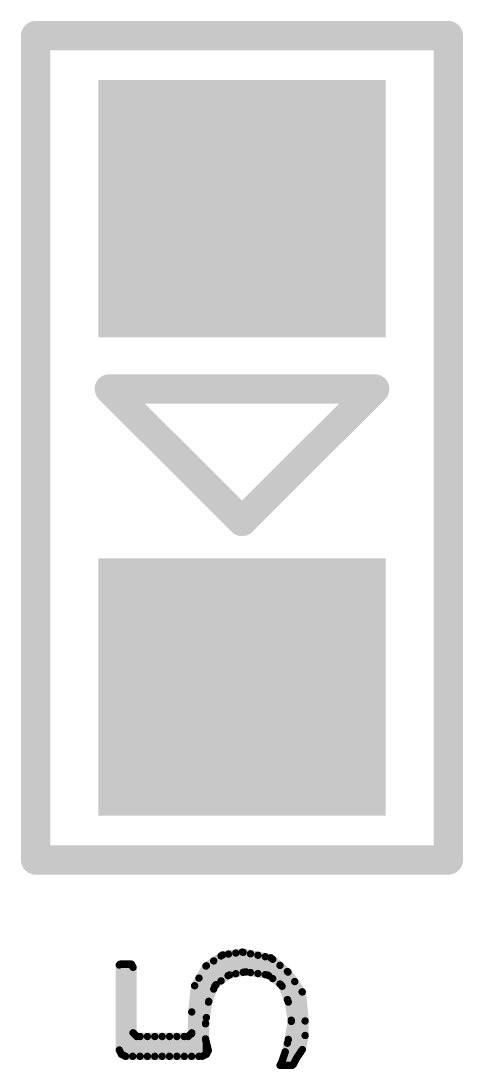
# Model space of a CAD drawing. Extents: x 17.3 to 58.6, y 21.7 to 91.7.
# Drawn here: x 46.199 to 47.723, y 50.164 to 53.781 of the extents above; entities that cross this region are included whole.
import ezdxf

# ---------------------------------------------------------------- set-up
doc = ezdxf.new("R2010")
doc.units = 0
doc.header["$MEASUREMENT"] = 0
doc.layers.get('0').update_dxf_attribs({"linetype": 'CONTINUOUS'})
doc.layers.add('SILKTOP_PHO', color=251, linetype='CONTINUOUS', true_color=0x636466)

# ---------------------------------------------------------------- blocks, each defined once
blk = doc.blocks.new('ROUND_191')
at = {"const_width": 0.0127}
blk.add_lwpolyline([(-0.00635, 0, 1), (0.00635, 0, 1)], format="xyb", close=True, dxfattribs=at)
blk = doc.blocks.new('ROUND_16')
at = {"const_width": 0.0508}
blk.add_lwpolyline([(-0.0254, 0, 1), (0.0254, 0, 1)], format="xyb", close=True, dxfattribs=at)
blk = doc.blocks.new('RECTANGLE_51')
blk.add_solid([(0.4953, 0.4445), (0.4953, -0.4445), (-0.4953, 0.4445), (-0.4953, -0.4445)])

msp = doc.modelspace()

# ---------------------------------------------------------------- linework, layer by layer
at = {"layer": 'SILKTOP_PHO', "color": 251, "true_color": 0x636466}
for points, const_width in [([(46.249336, 50.885598), (46.249336, 53.730398)], 0.1016), ([(46.249336, 53.730398), (47.671736, 53.730398)], 0.1016), ([(47.671736, 53.730398), (47.671736, 50.885598)], 0.1016), ([(47.417736, 52.511198), (46.503336, 52.511198)], 0.1016), ([(46.503336, 52.511198), (46.960536, 52.053998)], 0.1016), ([(46.960536, 52.053998), (47.417736, 52.511198)], 0.1016), ([(47.671736, 50.885598), (46.249336, 50.885598)], 0.1016), ([(46.893734, 50.557684), (46.836076, 50.51933)], 0.0254), ([(46.961552, 50.56759), (46.893734, 50.557684)], 0.0254), ([(46.9138, 50.487072), (46.9138, 50.560732)], 0.0254), ([(46.9392, 50.492914), (46.9392, 50.564288)], 0.0254), ([(47.060358, 50.547778), (46.961552, 50.56759)], 0.0254), ([(46.9646, 50.497994), (46.9646, 50.566828)], 0.0254), ([(46.99, 50.496978), (46.99, 50.561748)], 0.0254), ([(47.0154, 50.493422), (47.0154, 50.556668)], 0.0254), ([(46.54042, 50.525934), (46.537372, 50.52314)], 0.0254), ([(46.537372, 50.52314), (46.537372, 50.229516)], 0.0254), ([(46.579282, 50.525934), (46.54042, 50.525934)], 0.0254), ([(46.5582, 50.20818), (46.5582, 50.525934)], 0.0254), ([(46.58487, 50.515012), (46.579282, 50.525934)], 0.0254), ([(46.8376, 50.34153), (46.8376, 50.520346)], 0.0254), ([(46.863, 50.440082), (46.863, 50.537364)], 0.0254), ([(46.8884, 50.468276), (46.8884, 50.554382)], 0.0254), ([(47.0408, 50.489612), (47.0408, 50.551588)], 0.0254), ([(47.119032, 50.498756), (47.060358, 50.547778)], 0.0254), ([(47.0662, 50.476404), (47.0662, 50.542952)], 0.0254), ([(47.0916, 50.457354), (47.0916, 50.521616)], 0.0254), ([(46.5836, 50.207926), (46.5836, 50.517298)], 0.0254), ([(46.58487, 50.288952), (46.58487, 50.515012)], 0.0254), ([(46.836076, 50.51933), (46.797214, 50.451512)], 0.0254), ([(46.870874, 50.455068), (46.91253, 50.48631)], 0.0254), ([(46.91253, 50.48631), (46.917864, 50.488596)], 0.0254), ([(46.917864, 50.488596), (46.969934, 50.49901)], 0.0254), ([(46.969934, 50.49901), (46.973998, 50.499264)], 0.0254), ([(46.973998, 50.499264), (47.046896, 50.48885)], 0.0254), ([(47.046896, 50.48885), (47.052738, 50.48631)], 0.0254), ([(47.052738, 50.48631), (47.094394, 50.455068)], 0.0254), ([(47.117, 50.40376), (47.117, 50.500534)], 0.0254), ([(47.168308, 50.429922), (47.119032, 50.498756)], 0.0254), ([(46.797214, 50.451512), (46.787308, 50.361088)], 0.0254), ([(46.8122, 50.207926), (46.8122, 50.477674)], 0.0254), ([(46.845982, 50.397664), (46.86681, 50.449734)], 0.0254), ([(46.86681, 50.449734), (46.870874, 50.455068)], 0.0254), ([(47.094394, 50.455068), (47.098712, 50.449734)], 0.0254), ([(47.098712, 50.449734), (47.11954, 50.397664)], 0.0254), ([(47.1424, 50.18913), (47.1424, 50.46599)], 0.0254), ([(47.1678, 50.230278), (47.1678, 50.43043)], 0.0254), ([(47.178214, 50.329846), (47.168308, 50.429922)], 0.0254), ([(46.834806, 50.321972), (46.84522, 50.39487)], 0.0254), ([(46.84522, 50.39487), (46.845982, 50.397664)], 0.0254), ([(47.11954, 50.397664), (47.120048, 50.395124)], 0.0254), ([(47.120048, 50.395124), (47.130462, 50.33264)], 0.0254), ([(46.787308, 50.361088), (46.787308, 50.288952)], 0.0254), ([(46.834806, 50.320194), (46.834806, 50.321972)], 0.0254), ([(46.834806, 50.268124), (46.834806, 50.320194)], 0.0254), ([(47.130462, 50.328322), (47.120048, 50.266092)], 0.0254), ([(47.130462, 50.33264), (47.130462, 50.328322)], 0.0254), ([(47.178214, 50.279808), (47.178214, 50.329846)], 0.0254), ([(46.59757, 50.276252), (46.58487, 50.288952)], 0.0254), ([(46.774608, 50.276252), (46.59757, 50.276252)], 0.0254), ([(46.609, 50.207926), (46.609, 50.276252)], 0.0254), ([(46.6344, 50.207926), (46.6344, 50.276252)], 0.0254), ([(46.6598, 50.207926), (46.6598, 50.276252)], 0.0254), ([(46.6852, 50.207926), (46.6852, 50.276252)], 0.0254), ([(46.7106, 50.207926), (46.7106, 50.276252)], 0.0254), ([(46.736, 50.207926), (46.736, 50.276252)], 0.0254), ([(46.7614, 50.207926), (46.7614, 50.276252)], 0.0254), ([(46.787308, 50.288952), (46.774608, 50.276252)], 0.0254), ([(46.7868, 50.207926), (46.7868, 50.28565)], 0.0254), ([(46.83506, 50.265076), (46.834806, 50.268124)], 0.0254), ([(47.168562, 50.231294), (47.178214, 50.279808)], 0.0254), ([(46.844458, 50.227992), (46.83506, 50.265076)], 0.0254), ([(46.8376, 50.214784), (46.8376, 50.254916)], 0.0254), ([(47.120048, 50.265076), (47.109634, 50.22342)], 0.0254), ([(47.117, 50.176684), (47.117, 50.253138)], 0.0254), ([(47.120048, 50.266092), (47.120048, 50.265076)], 0.0254), ([(47.149004, 50.202338), (47.168562, 50.231294)], 0.0254), ([(46.537372, 50.229516), (46.544484, 50.215038)], 0.0254), ([(46.544484, 50.215038), (46.558962, 50.207926)], 0.0254), ([(46.558962, 50.207926), (46.82363, 50.207926)], 0.0254), ([(46.82363, 50.207926), (46.837854, 50.215038)], 0.0254), ([(46.837854, 50.215038), (46.844458, 50.227992)], 0.0254), ([(47.10938, 50.222404), (47.098966, 50.191162)], 0.0254), ([(47.109634, 50.22342), (47.10938, 50.222404)], 0.0254), ([(47.138844, 50.182018), (47.148242, 50.200814)], 0.0254), ([(47.148242, 50.200814), (47.149004, 50.202338)], 0.0254), ([(47.098204, 50.189384), (47.091854, 50.176938)], 0.0254), ([(47.091854, 50.176938), (47.092108, 50.176684)], 0.0254), ([(47.092108, 50.176684), (47.13351, 50.176684)], 0.0254), ([(47.098966, 50.191162), (47.098204, 50.189384)], 0.0254), ([(47.13351, 50.176684), (47.138844, 50.182018)], 0.0254)]:
    msp.add_lwpolyline(points, dxfattribs=dict(at, const_width=const_width))

# ---------------------------------------------------------------- block references
for p in [(46.960536, 53.133498), (46.960536, 51.482498)]:
    msp.add_blockref('RECTANGLE_51', p)
for name, p in [('ROUND_16', (46.249336, 53.730398)), ('ROUND_16', (47.671736, 53.730398)), ('ROUND_16', (47.671736, 53.730398)), ('ROUND_16', (46.503336, 52.511198)), ('ROUND_16', (47.417736, 52.511198)), ('ROUND_16', (47.417736, 52.511198)), ('ROUND_16', (46.960536, 52.053998)), ('ROUND_16', (46.249336, 50.885598)), ('ROUND_16', (47.671736, 50.885598)), ('ROUND_191', (46.893734, 50.557684)), ('ROUND_191', (46.9138, 50.560732)), ('ROUND_191', (46.9392, 50.564288)), ('ROUND_191', (46.961552, 50.56759)), ('ROUND_191', (46.9646, 50.566828)), ('ROUND_191', (46.99, 50.561748)), ('ROUND_191', (47.0154, 50.556668)), ('ROUND_191', (46.537372, 50.52314)), ('ROUND_191', (46.54042, 50.525934)), ('ROUND_191', (46.5582, 50.525934)), ('ROUND_191', (46.579282, 50.525934)), ('ROUND_191', (46.8376, 50.520346)), ('ROUND_191', (46.863, 50.537364)), ('ROUND_191', (46.8884, 50.554382)), ('ROUND_191', (47.0408, 50.551588)), ('ROUND_191', (47.060358, 50.547778)), ('ROUND_191', (47.0662, 50.542952)), ('ROUND_191', (47.0916, 50.521616)), ('ROUND_191', (46.5836, 50.517298)), ('ROUND_191', (46.58487, 50.515012)), ('ROUND_191', (46.836076, 50.51933)), ('ROUND_191', (46.91253, 50.48631)), ('ROUND_191', (46.9138, 50.487072)), ('ROUND_191', (46.917864, 50.488596)), ('ROUND_191', (46.9392, 50.492914)), ('ROUND_191', (46.9646, 50.497994)), ('ROUND_191', (46.969934, 50.49901)), ('ROUND_191', (46.973998, 50.499264)), ('ROUND_191', (46.99, 50.496978)), ('ROUND_191', (47.0154, 50.493422)), ('ROUND_191', (47.0408, 50.489612)), ('ROUND_191', (47.046896, 50.48885)), ('ROUND_191', (47.052738, 50.48631)), ('ROUND_191', (47.117, 50.500534)), ('ROUND_191', (47.119032, 50.498756)), ('ROUND_191', (46.797214, 50.451512)), ('ROUND_191', (46.8122, 50.477674)), ('ROUND_191', (46.86681, 50.449734)), ('ROUND_191', (46.870874, 50.455068)), ('ROUND_191', (46.8884, 50.468276)), ('ROUND_191', (47.0662, 50.476404)), ('ROUND_191', (47.0916, 50.457354)), ('ROUND_191', (47.094394, 50.455068)), ('ROUND_191', (47.098712, 50.449734)), ('ROUND_191', (47.1424, 50.46599)), ('ROUND_191', (46.863, 50.440082)), ('ROUND_191', (47.1678, 50.43043)), ('ROUND_191', (47.168308, 50.429922)), ('ROUND_191', (46.84522, 50.39487)), ('ROUND_191', (46.845982, 50.397664)), ('ROUND_191', (47.117, 50.40376)), ('ROUND_191', (47.11954, 50.397664)), ('ROUND_191', (47.120048, 50.395124)), ('ROUND_191', (46.787308, 50.361088)), ('ROUND_191', (46.8376, 50.34153)), ('ROUND_191', (46.834806, 50.321972)), ('ROUND_191', (46.834806, 50.320194)), ('ROUND_191', (47.130462, 50.33264)), ('ROUND_191', (47.130462, 50.328322)), ('ROUND_191', (47.178214, 50.329846)), ('ROUND_191', (47.178214, 50.329846)), ('ROUND_191', (46.58487, 50.288952)), ('ROUND_191', (46.59757, 50.276252)), ('ROUND_191', (46.609, 50.276252)), ('ROUND_191', (46.6344, 50.276252)), ('ROUND_191', (46.6598, 50.276252)), ('ROUND_191', (46.6852, 50.276252)), ('ROUND_191', (46.7106, 50.276252)), ('ROUND_191', (46.736, 50.276252)), ('ROUND_191', (46.7614, 50.276252)), ('ROUND_191', (46.774608, 50.276252)), ('ROUND_191', (46.7868, 50.28565)), ('ROUND_191', (46.787308, 50.288952)), ('ROUND_191', (46.834806, 50.268124)), ('ROUND_191', (47.178214, 50.279808)), ('ROUND_191', (46.83506, 50.265076)), ('ROUND_191', (46.8376, 50.254916)), ('ROUND_191', (47.117, 50.253138)), ('ROUND_191', (47.120048, 50.266092)), ('ROUND_191', (47.120048, 50.265076)), ('ROUND_191', (47.168562, 50.231294)), ('ROUND_191', (46.537372, 50.229516)), ('ROUND_191', (46.544484, 50.215038)), ('ROUND_191', (46.5582, 50.20818)), ('ROUND_191', (46.558962, 50.207926)), ('ROUND_191', (46.5836, 50.207926)), ('ROUND_191', (46.609, 50.207926)), ('ROUND_191', (46.6344, 50.207926)), ('ROUND_191', (46.6598, 50.207926)), ('ROUND_191', (46.6852, 50.207926)), ('ROUND_191', (46.7106, 50.207926)), ('ROUND_191', (46.736, 50.207926)), ('ROUND_191', (46.7614, 50.207926)), ('ROUND_191', (46.7868, 50.207926)), ('ROUND_191', (46.8122, 50.207926)), ('ROUND_191', (46.82363, 50.207926)), ('ROUND_191', (46.8376, 50.214784)), ('ROUND_191', (46.837854, 50.215038)), ('ROUND_191', (46.844458, 50.227992)), ('ROUND_191', (47.10938, 50.222404)), ('ROUND_191', (47.109634, 50.22342)), ('ROUND_191', (47.148242, 50.200814)), ('ROUND_191', (47.149004, 50.202338)), ('ROUND_191', (47.1678, 50.230278)), ('ROUND_191', (47.091854, 50.176938)), ('ROUND_191', (47.092108, 50.176684)), ('ROUND_191', (47.098204, 50.189384)), ('ROUND_191', (47.098966, 50.191162)), ('ROUND_191', (47.117, 50.176684)), ('ROUND_191', (47.13351, 50.176684)), ('ROUND_191', (47.138844, 50.182018)), ('ROUND_191', (47.1424, 50.18913))]:
    msp.add_blockref(name, p, dxfattribs=at)

doc.saveas('drawing.dxf')
